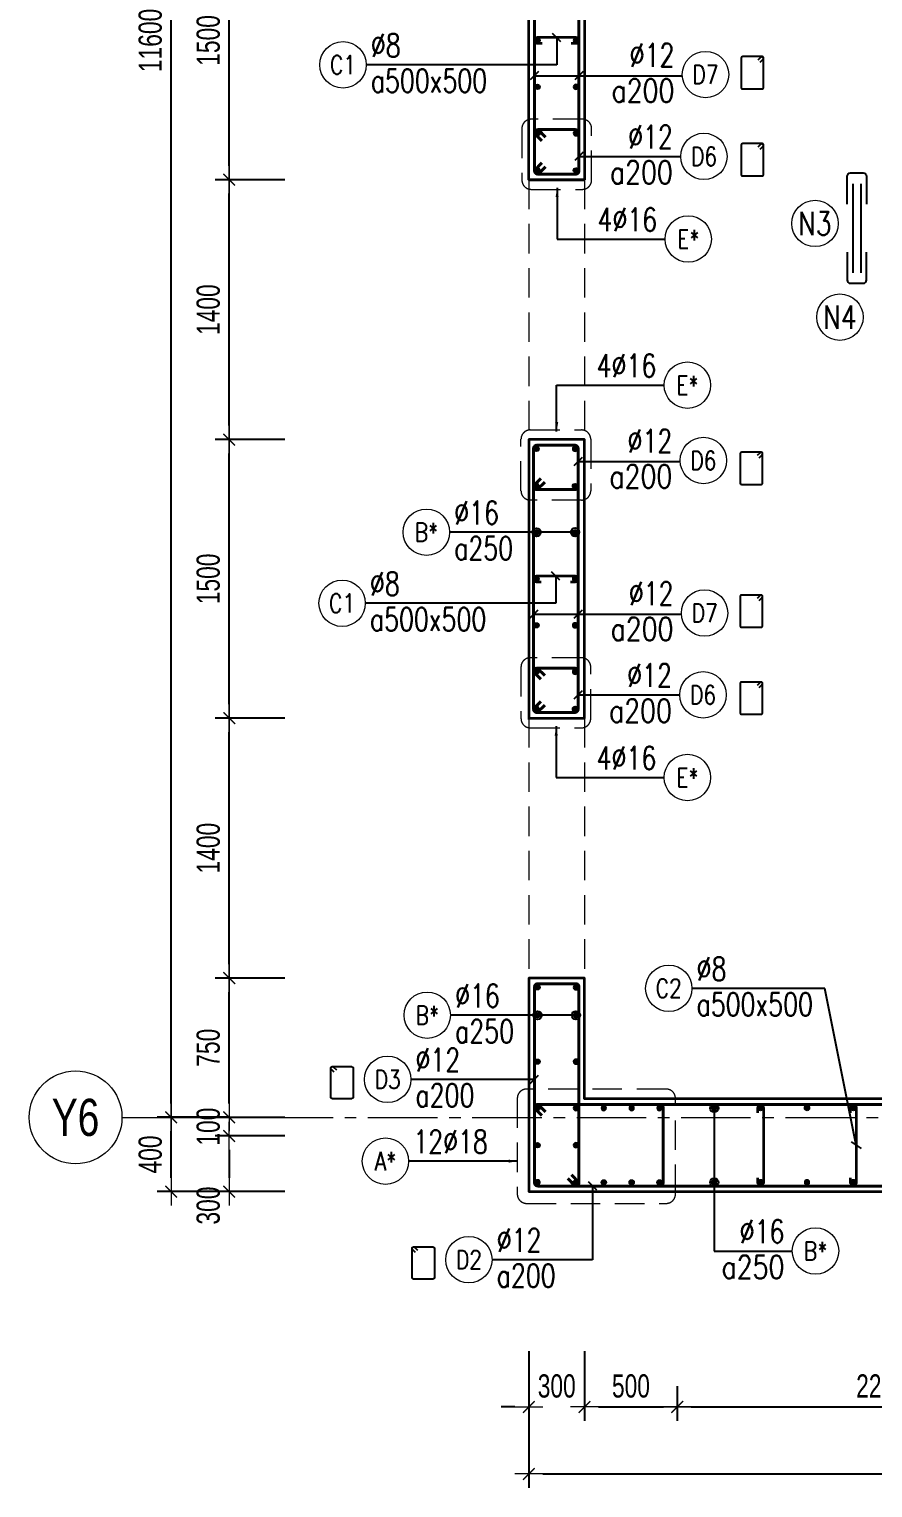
# Model space of a CAD drawing. Header units: millimetres. Extents: x 988833 to 1318015, y -9365 to 47591.
# Drawn here: x 1059302 to 1063848, y 31410 to 39266 of the extents above; entities that cross this region are included whole.
import ezdxf
from ezdxf.enums import TextEntityAlignment as Align

# ---------------------------------------------------------------- set-up
doc = ezdxf.new("R2010")
doc.units = ezdxf.units.MM
doc.header["$MEASUREMENT"] = 0
for name, pattern in [('HIDDEN', [9.525, 6.35, -3.175]), ('HIDDEN2', [4.7625, 3.175, -1.5875]), ('OF_Grid_1$0$CENTER2', [1.125, 0.75, -0.125, 0.125, -0.125])]:
    doc.linetypes.add(name, pattern=pattern)
doc.layers.get('0').update_dxf_attribs({"lineweight": 20})
doc.layers.get('Defpoints').update_dxf_attribs({"color": 151, "lineweight": 9})
doc.layers.add('Hidden', color=9, linetype='HIDDEN')
doc.layers.add('Ligature', color=1, linetype='Continuous')
for name, color, linetype, lineweight in [('KC-LEADER', 153, 'Continuous', 18), ('KC-THEP', 6, 'Continuous', 40), ('NDC_S_BEAM', 3, 'HIDDEN2', 20), ('NDC_S_DIM', 1, 'Continuous', 15), ('NDC_S_HIDDEN', 8, 'HIDDEN2', 13), ('NDC_S_LEADER', 1, 'Continuous', 15), ('NDC_S_REBAR', 4, 'Continuous', 35), ('NDC_S_STIRRUP', 4, 'Continuous', 40), ('NDC_S_VN TEXT', 7, 'Continuous', 20), ('NDC_S_WALL', 6, 'Continuous', 35), ('OF_Grid_1$0$NDC_S_AXIS', 5, 'OF_Grid_1$0$CENTER2', 13), ('OF_Grid_1$0$NDC_S_SYMBOL', 1, 'Continuous', 15), ('OF_Grid_1$0$NDC_S_TEXT SYMBOL', 7, 'Continuous', 20)]:
    doc.layers.add(name, color=color, linetype=linetype, lineweight=lineweight)
doc.styles.add('NDC_ARIAL', font='arial.ttf', dxfattribs={"width": 0.85})
doc.styles.add('NDC_DIM', font='', dxfattribs={"width": 0.75})
doc.styles.add('NDC_EN TXT', font='romans.shx', dxfattribs={"width": 0.8})
doc.styles.add('OF_Grid_1$0$NDC_ANNO', font='', dxfattribs={"width": 0.8})
doc.styles.get('NDC_DIM').set_extended_font_data('Dotum')
doc.styles.get('OF_Grid_1$0$NDC_ANNO').set_extended_font_data('Dotum')
doc.dimstyles.new('NDC_1-50', dxfattribs={"dimscale": 50, "dimtxt": 2.5, "dimasz": 1, "dimexe": 1.5, "dimexo": 0, "dimgap": 0.8, "dimtad": 1, "dimdec": 0, "dimdsep": 46, "dimtxsty": 'NDC_ARIAL', "dimblk": 'DIMMARK', "dimcen": 49999.938995, "dimdle": 1.5, "dimclrd": 1, "dimclre": 1, "dimclrt": 3, "dimadec": 0, "dimazin": 0, "dimtfac": 1, "dimtdec": 0, "dimtix": 1, "dimtmove": 2, "dimatfit": 3, "dimfxl": 1, "dimarcsym": 0})
doc.dimstyles.new('NDC_dim_30', dxfattribs={"dimscale": 30, "dimtxt": 2.5, "dimasz": 1.5, "dimexe": 1.5, "dimexo": 2.5, "dimgap": 1, "dimtad": 1, "dimdec": 0, "dimzin": 0, "dimdsep": 46, "dimtxsty": 'NDC_DIM', "dimblk": 'DIMMARK', "dimcen": 0.09, "dimdle": 1.2, "dimclrd": 1, "dimclre": 1, "dimclrt": 3, "dimadec": 0, "dimazin": 0, "dimtfac": 1, "dimtdec": 0, "dimtix": 1, "dimtofl": 0, "dimtmove": 0, "dimatfit": 3, "dimfxl": 6, "dimfxlon": 1, "dimtolj": 1, "dimtzin": 0, "dimarcsym": 0})
doc.dimstyles.new('NDC_dim_50', dxfattribs={"dimscale": 50, "dimtxt": 2.5, "dimasz": 1.5, "dimexe": 1.5, "dimexo": 2.5, "dimgap": 1, "dimtad": 1, "dimdec": 0, "dimzin": 0, "dimdsep": 46, "dimtxsty": 'NDC_DIM', "dimblk": 'DIMMARK', "dimcen": 0.09, "dimdle": 1.2, "dimclrd": 1, "dimclre": 1, "dimclrt": 3, "dimadec": 0, "dimazin": 0, "dimtfac": 1, "dimtdec": 0, "dimtix": 1, "dimtofl": 0, "dimtmove": 0, "dimatfit": 3, "dimfxl": 6, "dimfxlon": 1, "dimtolj": 1, "dimtzin": 0, "dimarcsym": 0})

# ---------------------------------------------------------------- blocks, each defined once
blk = doc.blocks.new('THEP')
at = {"layer": 'KC-LEADER', "color": 6}
blk.add_circle((0, 0), 14, dxfattribs=at)
at = {"layer": 'KC-THEP'}
for p, q in [((-14, 0), (14, 0)), ((9.9, 9.9), (-9.9, -9.9)), ((-9.9, 9.9), (9.9, -9.9)), ((0, 14), (0, -14))]:
    blk.add_line(p, q, dxfattribs=at)
blk = doc.blocks.new('DIMMARK')
at = {"layer": 'NDC_S_DIM', "color": 1}
blk.add_line((-1.5, 0), (1, 0), dxfattribs=at)
at = {"layer": 'NDC_S_DIM', "color": 2, "const_width": 0.1}
blk.add_lwpolyline([(-0.42, -0.42), (0.42, 0.42)], dxfattribs=at)
blk = doc.blocks.new('*U13')
blk.add_circle((-2.5, 0), 2.5)
at = {"layer": 'NDC_S_VN TEXT', "color": 3, "style": 'NDC_EN TXT', "width": 0.75}
blk.add_attdef('DK1', (0.5, 0.85), '', height=2.5, dxfattribs=at)
at = {"layer": 'NDC_S_VN TEXT', "color": 7, "style": 'NDC_EN TXT', "width": 0.8}
blk.add_attdef('SH2', text='', height=2, dxfattribs=at).set_placement((-2.5, 0), align=Align.MIDDLE)
blk = doc.blocks.new('*U11')
blk.add_circle((-2.5, 0), 2.5)
at = {"layer": 'NDC_S_VN TEXT', "color": 3, "style": 'NDC_EN TXT', "width": 0.75}
for tag, p in [('DK1', (0.5, 0.85)), ('KC1', (0.5, -2.97))]:
    blk.add_attdef(tag, p, '', height=2.5, dxfattribs=at)
at = {"layer": 'NDC_S_VN TEXT', "color": 7, "style": 'NDC_EN TXT', "width": 0.8}
blk.add_attdef('SH2', text='', height=2, dxfattribs=at).set_placement((-2.5, 0), align=Align.MIDDLE)
blk = doc.blocks.new('*U10')
blk.add_circle((2.5, 0), 2.5)
at = {"layer": 'NDC_S_VN TEXT', "color": 3, "style": 'NDC_EN TXT'}
for tag, width, p in [('DK2', 0.75, (-0.85, 0.85)), ('KC2', 0.8, (-0.85, -2.97))]:
    blk.add_attdef(tag, text='', height=2.5, dxfattribs=dict(at, width=width)).set_placement(p, align=Align.RIGHT)
at = {"layer": 'NDC_S_VN TEXT', "color": 7, "style": 'NDC_EN TXT', "width": 0.8}
blk.add_attdef('SH3', text='', height=2, dxfattribs=at).set_placement((2.5, 0), align=Align.MIDDLE)
blk = doc.blocks.new('A$C7BC65A55')
at = {"layer": 'Ligature'}
for p, q in [((-15.2, 372, 0), (-15.2, 38.5, 0)), ((15.2, 372, 0), (15.2, 38.5, 0))]:
    blk.add_line(p, q, dxfattribs=at)
for points in [[(-36.2, 296.5), (-36.2, 400.9, -0.414214), (-24, 413.1), (24, 413.1, -0.414214), (36.2, 400.9), (36.2, 296.5)], [(-36.2, 116.5), (-36.2, 12.2, 0.414214), (-24, 0), (24, 0, 0.414214), (36.2, 12.2), (36.2, 116.5)]]:
    blk.add_lwpolyline(points, format="xyb", dxfattribs=at)
blk = doc.blocks.new('*D354')
at = {"layer": 'Defpoints', "color": 0, "transparency": 16777216}
for p in [(1062294.5, 33505.6), (1061994.5, 33005.6), (1062294.5, 31845.7)]:
    blk.add_point(p, dxfattribs=at)
at = {"layer": 'NDC_S_DIM', "color": 1, "lineweight": -2, "transparency": 16777216}
for p, q in [((1061994.5, 32145.7), (1061994.5, 31770.7)), ((1062294.5, 32145.7), (1062294.5, 31770.7)), ((1061919.5, 31845.7), (1061844.5, 31845.7)), ((1062369.5, 31845.7), (1062444.5, 31845.7))]:
    blk.add_line(p, q, dxfattribs=at)
at = {"layer": 'NDC_S_DIM', "color": 1, "lineweight": -2, "transparency": 16777216, "xscale": 75, "yscale": 75, "zscale": 75}
blk.add_blockref('DIMMARK', (1061994.5, 31845.7), dxfattribs=at)
at = {"layer": 'NDC_S_DIM', "color": 1, "lineweight": -2, "transparency": 16777216, "xscale": 75, "yscale": 75, "zscale": 75, "rotation": 180}
blk.add_blockref('DIMMARK', (1062294.5, 31845.7), dxfattribs=at)
at = {"layer": 'NDC_S_DIM', "color": 3, "transparency": 16777216, "insert": (1062144.5, 31958.2), "char_height": 125, "attachment_point": 5, "style": 'NDC_DIM'}
blk.add_mtext('\\A1;300', dxfattribs=at)
blk = doc.blocks.new('*D355')
at = {"layer": 'Defpoints', "color": 0, "transparency": 16777216}
for p in [(1062294.5, 33505.6), (1062794.3, 32082.4), (1062794.3, 31845.7)]:
    blk.add_point(p, dxfattribs=at)
at = {"layer": 'NDC_S_DIM', "color": 1, "lineweight": -2, "transparency": 16777216}
for p, q in [((1062294.5, 32145.7), (1062294.5, 31770.7)), ((1062794.3, 31957.4), (1062794.3, 31770.7)), ((1062369.5, 31845.7), (1062719.3, 31845.7))]:
    blk.add_line(p, q, dxfattribs=at)
at = {"layer": 'NDC_S_DIM', "color": 1, "lineweight": -2, "transparency": 16777216, "xscale": 75, "yscale": 75, "zscale": 75, "rotation": 180}
blk.add_blockref('DIMMARK', (1062294.5, 31845.7), dxfattribs=at)
at = {"layer": 'NDC_S_DIM', "color": 1, "lineweight": -2, "transparency": 16777216, "xscale": 75, "yscale": 75, "zscale": 75}
blk.add_blockref('DIMMARK', (1062794.3, 31845.7), dxfattribs=at)
at = {"layer": 'NDC_S_DIM', "color": 3, "transparency": 16777216, "insert": (1062544.4, 31958.2), "char_height": 125, "attachment_point": 5, "style": 'NDC_DIM'}
blk.add_mtext('\\A1;500', dxfattribs=at)
blk = doc.blocks.new('*D356')
at = {"layer": 'Defpoints', "color": 0, "transparency": 16777216}
for p in [(1064994.5, 33505.6), (1062794.3, 32082.4), (1064994.5, 31845.7)]:
    blk.add_point(p, dxfattribs=at)
at = {"layer": 'NDC_S_DIM', "color": 1, "lineweight": -2, "transparency": 16777216}
for p, q in [((1064994.5, 32145.7), (1064994.5, 31770.7)), ((1062794.3, 31957.4), (1062794.3, 31770.7)), ((1062869.3, 31845.7), (1064919.5, 31845.7))]:
    blk.add_line(p, q, dxfattribs=at)
at = {"layer": 'NDC_S_DIM', "color": 1, "lineweight": -2, "transparency": 16777216, "xscale": 75, "yscale": 75, "zscale": 75, "rotation": 180}
blk.add_blockref('DIMMARK', (1062794.3, 31845.7), dxfattribs=at)
at = {"layer": 'NDC_S_DIM', "color": 1, "lineweight": -2, "transparency": 16777216, "xscale": 75, "yscale": 75, "zscale": 75}
blk.add_blockref('DIMMARK', (1064994.5, 31845.7), dxfattribs=at)
at = {"layer": 'NDC_S_DIM', "color": 3, "transparency": 16777216, "insert": (1063894.4, 31958.2), "char_height": 125, "attachment_point": 5, "style": 'NDC_DIM'}
blk.add_mtext('\\A1;2200', dxfattribs=at)
blk = doc.blocks.new('*D361')
at = {"layer": 'Defpoints', "color": 0, "transparency": 16777216}
for p in [(1061994.5, 33005.6), (1068294.5, 33005.6), (1068294.5, 31485.3)]:
    blk.add_point(p, dxfattribs=at)
at = {"layer": 'NDC_S_DIM', "color": 1, "lineweight": -2, "transparency": 16777216}
for p, q in [((1061994.5, 31785.3), (1061994.5, 31410.3)), ((1068294.5, 31785.3), (1068294.5, 31410.3)), ((1062069.5, 31485.3), (1068219.5, 31485.3))]:
    blk.add_line(p, q, dxfattribs=at)
at = {"layer": 'NDC_S_DIM', "color": 1, "lineweight": -2, "transparency": 16777216, "xscale": 75, "yscale": 75, "zscale": 75, "rotation": 180}
blk.add_blockref('DIMMARK', (1061994.5, 31485.3), dxfattribs=at)
at = {"layer": 'NDC_S_DIM', "color": 1, "lineweight": -2, "transparency": 16777216, "xscale": 75, "yscale": 75, "zscale": 75}
blk.add_blockref('DIMMARK', (1068294.5, 31485.3), dxfattribs=at)
at = {"layer": 'NDC_S_DIM', "color": 3, "transparency": 16777216, "insert": (1065144.5, 31597.9), "char_height": 125, "attachment_point": 5, "style": 'NDC_DIM'}
blk.add_mtext('\\A1;6300', dxfattribs=at)
blk = doc.blocks.new('*U9')
blk.add_circle((2.5, 0), 2.5)
at = {"layer": 'NDC_S_VN TEXT', "color": 3, "style": 'NDC_EN TXT', "width": 0.75}
blk.add_attdef('DK2', text='', height=2.5, dxfattribs=at).set_placement((-0.85, 0.85), align=Align.RIGHT)
at = {"layer": 'NDC_S_VN TEXT', "color": 7, "style": 'NDC_EN TXT', "width": 0.8}
blk.add_attdef('SH3', text='', height=2, dxfattribs=at).set_placement((2.5, 0), align=Align.MIDDLE)
blk = doc.blocks.new('*U55')
at = {"layer": 'OF_Grid_1$0$NDC_S_SYMBOL'}
blk.add_line((5, 0), (9, 0), dxfattribs=at)
blk.add_circle((0, 0), 5, dxfattribs=at)
at = {"layer": 'OF_Grid_1$0$NDC_S_TEXT SYMBOL', "color": 7, "style": 'OF_Grid_1$0$NDC_ANNO', "width": 0.8}
blk.add_attdef('GRID', text='', height=4, rotation=270, dxfattribs=at).set_placement((0, 0), align=Align.MIDDLE)
blk = doc.blocks.new('*D426')
at = {"layer": 'Defpoints', "color": 0, "ltscale": 200, "transparency": 16777216}
for p in [(1062733.1, 33405.6), (1060379.9, 33305.6), (1062294.5, 33305.6)]:
    blk.add_point(p, dxfattribs=at)
at = {"layer": 'NDC_S_DIM', "color": 1, "lineweight": -2, "ltscale": 200, "transparency": 16777216}
for p, q in [((1060379.9, 33480.6), (1060379.9, 33555.6)), ((1060679.9, 33405.6), (1060304.9, 33405.6)), ((1060679.9, 33305.6), (1060304.9, 33305.6)), ((1060379.9, 33230.6), (1060379.9, 33155.6))]:
    blk.add_line(p, q, dxfattribs=at)
at = {"layer": 'NDC_S_DIM', "color": 1, "lineweight": -2, "ltscale": 200, "transparency": 16777216, "xscale": 75, "yscale": 75, "zscale": 75}
for p, rotation in [((1060379.9, 33405.6), 270), ((1060379.9, 33305.6), 90)]:
    blk.add_blockref('DIMMARK', p, dxfattribs=dict(at, rotation=rotation))
at = {"layer": 'NDC_S_DIM', "color": 3, "ltscale": 200, "transparency": 16777216, "insert": (1060267.3, 33355.6), "char_height": 125, "attachment_point": 5, "rotation": 90, "style": 'NDC_DIM'}
blk.add_mtext('\\A1;100', dxfattribs=at)
blk = doc.blocks.new('*D427')
at = {"layer": 'Defpoints', "color": 0, "ltscale": 200, "transparency": 16777216}
for p in [(1062294.5, 33305.6), (1060379.9, 33005.6), (1062056.6, 33005.6)]:
    blk.add_point(p, dxfattribs=at)
at = {"layer": 'NDC_S_DIM', "color": 1, "lineweight": -2, "ltscale": 200, "transparency": 16777216}
for p, q in [((1060679.9, 33305.6), (1060304.9, 33305.6)), ((1060379.9, 33230.6), (1060379.9, 33080.6)), ((1060679.9, 33005.6), (1060304.9, 33005.6))]:
    blk.add_line(p, q, dxfattribs=at)
at = {"layer": 'NDC_S_DIM', "color": 1, "lineweight": -2, "ltscale": 200, "transparency": 16777216, "xscale": 75, "yscale": 75, "zscale": 75}
for p, rotation in [((1060379.9, 33305.6), 90), ((1060379.9, 33005.6), 270)]:
    blk.add_blockref('DIMMARK', p, dxfattribs=dict(at, rotation=rotation))
at = {"layer": 'NDC_S_DIM', "color": 3, "ltscale": 200, "transparency": 16777216, "insert": (1060267.3, 32930.6), "char_height": 125, "attachment_point": 5, "rotation": 90, "style": 'NDC_DIM'}
blk.add_mtext('\\A1;300', dxfattribs=at)
blk = doc.blocks.new('*D428')
at = {"layer": 'Defpoints', "color": 0, "ltscale": 200, "transparency": 16777216}
for p in [(1060067.3, 33405.9), (1062108.5, 33405.9), (1062076.8, 33005.6)]:
    blk.add_point(p, dxfattribs=at)
at = {"layer": 'NDC_S_DIM', "color": 1, "lineweight": -2, "ltscale": 200, "transparency": 16777216}
for p, q in [((1060367.3, 33405.9), (1059992.3, 33405.9)), ((1060067.3, 33080.6), (1060067.3, 33330.9)), ((1060367.3, 33005.6), (1059992.3, 33005.6))]:
    blk.add_line(p, q, dxfattribs=at)
at = {"layer": 'NDC_S_DIM', "color": 1, "lineweight": -2, "ltscale": 200, "transparency": 16777216, "xscale": 75, "yscale": 75, "zscale": 75}
for p, rotation in [((1060067.3, 33405.9), 90), ((1060067.3, 33005.6), 270)]:
    blk.add_blockref('DIMMARK', p, dxfattribs=dict(at, rotation=rotation))
at = {"layer": 'NDC_S_DIM', "color": 3, "ltscale": 200, "transparency": 16777216, "insert": (1059954.7, 33205.7), "char_height": 125, "attachment_point": 5, "rotation": 90, "style": 'NDC_DIM'}
blk.add_mtext('\\A1;400', dxfattribs=at)
blk = doc.blocks.new('*D429')
at = {"layer": 'Defpoints', "color": 0, "ltscale": 200, "transparency": 16777216}
for p in [(1060067.3, 45005.6), (1062108.4, 45005.6), (1062108.5, 33405.9)]:
    blk.add_point(p, dxfattribs=at)
at = {"layer": 'NDC_S_DIM', "color": 1, "lineweight": -2, "ltscale": 200, "transparency": 16777216}
for p, q in [((1060367.3, 45005.6), (1059992.3, 45005.6)), ((1060067.3, 33480.9), (1060067.3, 44930.6)), ((1060367.3, 33405.9), (1059992.3, 33405.9))]:
    blk.add_line(p, q, dxfattribs=at)
at = {"layer": 'NDC_S_DIM', "color": 1, "lineweight": -2, "ltscale": 200, "transparency": 16777216, "xscale": 75, "yscale": 75, "zscale": 75}
for p, rotation in [((1060067.3, 45005.6), 90), ((1060067.3, 33405.9), 270)]:
    blk.add_blockref('DIMMARK', p, dxfattribs=dict(at, rotation=rotation))
at = {"layer": 'NDC_S_DIM', "color": 3, "ltscale": 200, "transparency": 16777216, "insert": (1059954.7, 39205.7), "char_height": 125, "attachment_point": 5, "rotation": 90, "style": 'NDC_DIM'}
blk.add_mtext('\\A1;11600', dxfattribs=at)
blk = doc.blocks.new('*D437')
at = {"layer": 'Defpoints', "color": 0, "ltscale": 200, "transparency": 16777216}
for p in [(1060379.9, 34155.6), (1062294.5, 34155.6), (1062733.1, 33405.6)]:
    blk.add_point(p, dxfattribs=at)
at = {"layer": 'NDC_S_DIM', "color": 1, "lineweight": -2, "ltscale": 200, "transparency": 16777216}
for p, q in [((1060679.9, 34155.6), (1060304.9, 34155.6)), ((1060379.9, 33480.6), (1060379.9, 34080.6)), ((1060679.9, 33405.6), (1060304.9, 33405.6))]:
    blk.add_line(p, q, dxfattribs=at)
at = {"layer": 'NDC_S_DIM', "color": 1, "lineweight": -2, "ltscale": 200, "transparency": 16777216, "xscale": 75, "yscale": 75, "zscale": 75}
for p, rotation in [((1060379.9, 34155.6), 90), ((1060379.9, 33405.6), 270)]:
    blk.add_blockref('DIMMARK', p, dxfattribs=dict(at, rotation=rotation))
at = {"layer": 'NDC_S_DIM', "color": 3, "ltscale": 200, "transparency": 16777216, "insert": (1060267.3, 33780.6), "char_height": 125, "attachment_point": 5, "rotation": 90, "style": 'NDC_DIM'}
blk.add_mtext('\\A1;750', dxfattribs=at)
blk = doc.blocks.new('*D438')
at = {"layer": 'Defpoints', "color": 0, "ltscale": 200, "transparency": 16777216}
for p in [(1060379.9, 35555.6), (1062294.5, 35555.6), (1062294.5, 34155.6)]:
    blk.add_point(p, dxfattribs=at)
at = {"layer": 'NDC_S_DIM', "color": 1, "lineweight": -2, "ltscale": 200, "transparency": 16777216}
for p, q in [((1060679.9, 35555.6), (1060304.9, 35555.6)), ((1060379.9, 34230.6), (1060379.9, 35480.6)), ((1060679.9, 34155.6), (1060304.9, 34155.6))]:
    blk.add_line(p, q, dxfattribs=at)
at = {"layer": 'NDC_S_DIM', "color": 1, "lineweight": -2, "ltscale": 200, "transparency": 16777216, "xscale": 75, "yscale": 75, "zscale": 75}
for p, rotation in [((1060379.9, 35555.6), 90), ((1060379.9, 34155.6), 270)]:
    blk.add_blockref('DIMMARK', p, dxfattribs=dict(at, rotation=rotation))
at = {"layer": 'NDC_S_DIM', "color": 3, "ltscale": 200, "transparency": 16777216, "insert": (1060267.3, 34855.6), "char_height": 125, "attachment_point": 5, "rotation": 90, "style": 'NDC_DIM'}
blk.add_mtext('\\A1;1400', dxfattribs=at)
blk = doc.blocks.new('*D439')
at = {"layer": 'Defpoints', "color": 0, "ltscale": 200, "transparency": 16777216}
for p in [(1060379.9, 37055.9), (1062266.6, 37055.9), (1062294.5, 35555.6)]:
    blk.add_point(p, dxfattribs=at)
at = {"layer": 'NDC_S_DIM', "color": 1, "lineweight": -2, "ltscale": 200, "transparency": 16777216}
for p, q in [((1060679.9, 37055.9), (1060304.9, 37055.9)), ((1060379.9, 35630.6), (1060379.9, 36980.9)), ((1060679.9, 35555.6), (1060304.9, 35555.6))]:
    blk.add_line(p, q, dxfattribs=at)
at = {"layer": 'NDC_S_DIM', "color": 1, "lineweight": -2, "ltscale": 200, "transparency": 16777216, "xscale": 75, "yscale": 75, "zscale": 75}
for p, rotation in [((1060379.9, 37055.9), 90), ((1060379.9, 35555.6), 270)]:
    blk.add_blockref('DIMMARK', p, dxfattribs=dict(at, rotation=rotation))
at = {"layer": 'NDC_S_DIM', "color": 3, "ltscale": 200, "transparency": 16777216, "insert": (1060267.3, 36305.7), "char_height": 125, "attachment_point": 5, "rotation": 90, "style": 'NDC_DIM'}
blk.add_mtext('\\A1;1500', dxfattribs=at)
blk = doc.blocks.new('*D440')
at = {"layer": 'Defpoints', "color": 0, "ltscale": 200, "transparency": 16777216}
for p in [(1060379.9, 38455.6), (1062266.6, 38455.6), (1062266.6, 37055.9)]:
    blk.add_point(p, dxfattribs=at)
at = {"layer": 'NDC_S_DIM', "color": 1, "lineweight": -2, "ltscale": 200, "transparency": 16777216}
for p, q in [((1060679.9, 38455.6), (1060304.9, 38455.6)), ((1060379.9, 37130.9), (1060379.9, 38380.6)), ((1060679.9, 37055.9), (1060304.9, 37055.9))]:
    blk.add_line(p, q, dxfattribs=at)
at = {"layer": 'NDC_S_DIM', "color": 1, "lineweight": -2, "ltscale": 200, "transparency": 16777216, "xscale": 75, "yscale": 75, "zscale": 75}
for p, rotation in [((1060379.9, 38455.6), 90), ((1060379.9, 37055.9), 270)]:
    blk.add_blockref('DIMMARK', p, dxfattribs=dict(at, rotation=rotation))
at = {"layer": 'NDC_S_DIM', "color": 3, "ltscale": 200, "transparency": 16777216, "insert": (1060267.3, 37755.7), "char_height": 125, "attachment_point": 5, "rotation": 90, "style": 'NDC_DIM'}
blk.add_mtext('\\A1;1400', dxfattribs=at)
blk = doc.blocks.new('*D441')
at = {"layer": 'Defpoints', "color": 0, "ltscale": 200, "transparency": 16777216}
for p in [(1060379.9, 39955.6), (1062266.6, 39955.6), (1062266.6, 38455.6)]:
    blk.add_point(p, dxfattribs=at)
at = {"layer": 'NDC_S_DIM', "color": 1, "lineweight": -2, "ltscale": 200, "transparency": 16777216}
for p, q in [((1060679.9, 39955.6), (1060304.9, 39955.6)), ((1060379.9, 38530.6), (1060379.9, 39880.6)), ((1060679.9, 38455.6), (1060304.9, 38455.6))]:
    blk.add_line(p, q, dxfattribs=at)
at = {"layer": 'NDC_S_DIM', "color": 1, "lineweight": -2, "ltscale": 200, "transparency": 16777216, "xscale": 75, "yscale": 75, "zscale": 75}
for p, rotation in [((1060379.9, 39955.6), 90), ((1060379.9, 38455.6), 270)]:
    blk.add_blockref('DIMMARK', p, dxfattribs=dict(at, rotation=rotation))
at = {"layer": 'NDC_S_DIM', "color": 3, "ltscale": 200, "transparency": 16777216, "insert": (1060267.3, 39205.6), "char_height": 125, "attachment_point": 5, "rotation": 90, "style": 'NDC_DIM'}
blk.add_mtext('\\A1;1500', dxfattribs=at)

msp = doc.modelspace()

# ---------------------------------------------------------------- linework, layer by layer
for centre in [(1063536.2, 38220), (1063670.6, 37715)]:
    msp.add_circle(centre, 125)
at = {"layer": 'Ligature'}
for points in [[(1063240.5, 39088.7), (1063256.4, 39104.6, 0.668179), (1063250.7, 39118.6), (1063146, 39118.6, 0.414214), (1063137.9, 39110.4), (1063137.9, 38953.3, 0.414214), (1063146, 38945.1), (1063250.7, 38945.1, 0.414214), (1063258.8, 38953.3), (1063258.8, 39110.4, 0.668179), (1063244.9, 39116.2), (1063228.9, 39100.2)], [(1063240.5, 38620.1), (1063256.4, 38636.1, 0.668179), (1063250.7, 38650), (1063146, 38650, 0.414214), (1063137.9, 38641.8), (1063137.9, 38484.7, 0.414214), (1063146, 38476.6), (1063250.7, 38476.6, 0.414214), (1063258.8, 38484.7), (1063258.8, 38641.8, 0.668179), (1063244.9, 38647.6), (1063228.9, 38631.6)], [(1063235.6, 36957.8), (1063251.6, 36973.8, 0.668179), (1063245.8, 36987.7), (1063141.2, 36987.7, 0.414214), (1063133, 36979.6), (1063133, 36822.5, 0.414214), (1063141.2, 36814.3), (1063245.8, 36814.3, 0.414214), (1063254, 36822.5), (1063254, 36979.6, 0.668179), (1063240.1, 36985.3), (1063224.1, 36969.4)], [(1063235.6, 36188.7), (1063251.6, 36204.6, 0.668179), (1063245.8, 36218.6), (1063141.2, 36218.6, 0.414214), (1063133, 36210.4), (1063133, 36053.3, 0.414214), (1063141.2, 36045.1), (1063245.8, 36045.1, 0.414214), (1063254, 36053.3), (1063254, 36210.4, 0.668179), (1063240, 36216.2), (1063224.1, 36200.2)], [(1063235.6, 35720.1), (1063251.6, 35736.1, 0.668179), (1063245.8, 35750), (1063141.2, 35750, 0.414214), (1063133, 35741.8), (1063133, 35584.7, 0.414214), (1063141.2, 35576.6), (1063245.8, 35576.6, 0.414214), (1063254, 35584.7), (1063254, 35741.8, 0.668179), (1063240, 35747.6), (1063224.1, 35731.6)], [(1060945.6, 33649.2), (1060929.6, 33665.2, -0.668179), (1060935.4, 33679.1), (1061040, 33679.1, -0.414214), (1061048.2, 33671), (1061048.2, 33513.9, -0.414214), (1061040, 33505.7), (1060935.4, 33505.7, -0.414214), (1060927.3, 33513.9), (1060927.3, 33671, -0.668179), (1060941.2, 33676.7), (1060957.2, 33660.8)], [(1061383.4, 32678.1), (1061367.5, 32694, -0.668179), (1061373.2, 32708), (1061477.9, 32708, -0.414214), (1061486, 32699.8), (1061486, 32542.7, -0.414214), (1061477.9, 32534.5), (1061373.2, 32534.5, -0.414214), (1061365.1, 32542.7), (1061365.1, 32699.8, -0.668179), (1061379, 32705.6), (1061395, 32689.6)]]:
    msp.add_lwpolyline(points, format="xyb", dxfattribs=at)
at = {"layer": 'NDC_S_BEAM', "ltscale": 50}
for p, q in [((1061994.5, 38455.6), (1061994.5, 37055.6)), ((1062294.5, 38455.6), (1062294.5, 37055.6)), ((1061994.5, 35555.6), (1061994.5, 34155.6)), ((1062294.5, 35555.6), (1062294.5, 34155.6))]:
    msp.add_line(p, q, dxfattribs=at)
at = {"layer": 'NDC_S_HIDDEN', "ltscale": 50}
for points in [[(1062006.8, 38403.6), (1062282.7, 38403.6, 0.414214), (1062332.7, 38453.6), (1062332.7, 38731.1, 0.414214), (1062282.7, 38781.1), (1062006.8, 38781.1, 0.414214), (1061956.8, 38731.1), (1061956.8, 38453.6, 0.414214)], [(1062002, 37107.7), (1062277.8, 37107.7, -0.414214), (1062327.8, 37057.7), (1062327.8, 36780.1, -0.414214), (1062277.8, 36730.1), (1062002, 36730.1, -0.414214), (1061952, 36780.1), (1061952, 37057.7, -0.414214)], [(1062002, 35503.6), (1062277.8, 35503.6, 0.414214), (1062327.8, 35553.6), (1062327.8, 35831.1, 0.414214), (1062277.8, 35881.1), (1062002, 35881.1, 0.414214), (1061952, 35831.1), (1061952, 35553.6, 0.414214)], [(1061982.1, 32942.2), (1062734.3, 32942.2, 0.414214), (1062784.3, 32992.2), (1062784.3, 33508, 0.414214), (1062734.3, 33558), (1061982.1, 33558, 0.414214), (1061932.1, 33508), (1061932.1, 32992.2, 0.414214)]]:
    msp.add_lwpolyline(points, format="xyb", close=True, dxfattribs=at)
at = {"layer": 'NDC_S_REBAR'}
for points in [[(1062223, 39190.6), (1062248, 39190.6, 1), (1062248, 39220.6), (1062041, 39220.6, 1), (1062041, 39190.6), (1062066, 39190.6)], [(1062218.1, 36290.6), (1062243.1, 36290.6, 1), (1062243.1, 36320.6), (1062036.1, 36320.6, 1), (1062036.1, 36290.6), (1062061.1, 36290.6)], [(1063228.3, 33430.6), (1063228.3, 33455.6, -1), (1063258.3, 33455.6), (1063258.3, 33055.6, -1), (1063228.3, 33055.6), (1063228.3, 33080.6)], [(1063728.3, 33430.6), (1063728.3, 33455.6, -1), (1063758.3, 33455.6), (1063758.3, 33055.6, -1), (1063728.3, 33055.6), (1063728.3, 33080.6)]]:
    msp.add_lwpolyline(points, format="xyb", dxfattribs=at)
at = {"layer": 'NDC_S_STIRRUP'}
for points in [[(1062064.5, 38545.6), (1062024.5, 38505.6, 0.414214), (1062044.5, 38485.6), (1062244.5, 38485.6, 0.414214), (1062264.5, 38505.6), (1062264.5, 39905.6, 0.414214), (1062244.5, 39925.6), (1062044.5, 39925.6, 0.414214), (1062024.5, 39905.6), (1062024.5, 38505.6, 0.414214), (1062044.5, 38485.6), (1062084.5, 38525.6)], [(1062064.5, 38665.1), (1062024.5, 38705.1, -0.414214), (1062044.5, 38725.1), (1062244.5, 38725.1, -0.414214), (1062264.5, 38705.1), (1062264.5, 38505.6, -0.414214), (1062244.5, 38485.6), (1062044.5, 38485.6, -0.414214), (1062024.5, 38505.6), (1062024.5, 38705.1, -0.414214), (1062044.5, 38725.1), (1062084.5, 38685.1)], [(1062059.6, 35645.6), (1062019.6, 35605.6, 0.414214), (1062039.6, 35585.6), (1062239.6, 35585.6, 0.414214), (1062259.6, 35605.6), (1062259.6, 37005.6, 0.414214), (1062239.6, 37025.6), (1062039.6, 37025.6, 0.414214), (1062019.6, 37005.6), (1062019.6, 35605.6, 0.414214), (1062039.6, 35585.6), (1062079.6, 35625.6)], [(1062059.6, 36846.2), (1062019.6, 36806.2, 0.414214), (1062039.6, 36786.2), (1062239.6, 36786.2, 0.414214), (1062259.6, 36806.2), (1062259.6, 37005.6, 0.414214), (1062239.6, 37025.6), (1062039.6, 37025.6, 0.414214), (1062019.6, 37005.6), (1062019.6, 36806.2, 0.414214), (1062039.6, 36786.2), (1062079.6, 36826.2)], [(1062059.6, 35765.1), (1062019.6, 35805.1, -0.414214), (1062039.6, 35825.1), (1062239.6, 35825.1, -0.414214), (1062259.6, 35805.1), (1062259.6, 35605.6, -0.414214), (1062239.6, 35585.6), (1062039.6, 35585.6, -0.414214), (1062019.6, 35605.6), (1062019.6, 35805.1, -0.414214), (1062039.6, 35825.1), (1062079.6, 35785.1)], [(1062224.5, 33095.6), (1062264.5, 33055.6, -0.414214), (1062244.5, 33035.6), (1062044.5, 33035.6, -0.414214), (1062024.5, 33055.6), (1062024.5, 34105.6, -0.414214), (1062044.5, 34125.6), (1062244.5, 34125.6, -0.414214), (1062264.5, 34105.6), (1062264.5, 33055.6, -0.414214), (1062244.5, 33035.6), (1062204.5, 33075.6)], [(1068204.5, 33435.6), (1068244.5, 33475.6, -0.414214), (1068264.5, 33455.6), (1068264.5, 33055.6, -0.414214), (1068244.5, 33035.6), (1062044.5, 33035.6, -0.414214), (1062024.5, 33055.6), (1062024.5, 33455.6, -0.414214), (1062044.5, 33475.6), (1068244.5, 33475.6, -0.414214), (1068264.5, 33455.6), (1068224.5, 33415.6)], [(1062084.5, 33435.6), (1062044.5, 33475.6, 0.414214), (1062024.5, 33455.6), (1062024.5, 33055.6, 0.414214), (1062044.5, 33035.6), (1062698, 33035.6, 0.414214), (1062718, 33055.6), (1062718, 33455.6, 0.414214), (1062698, 33475.6), (1062044.5, 33475.6, 0.414214), (1062024.5, 33455.6), (1062064.5, 33415.6)]]:
    msp.add_lwpolyline(points, format="xyb", dxfattribs=at)
at = {"layer": 'NDC_S_WALL'}
for p, q in [((1061994.5, 38455.6), (1062294.5, 38455.6)), ((1061989.6, 35555.6), (1062289.6, 35555.6))]:
    msp.add_line(p, q, dxfattribs=at)
for points in [[(1062294.5, 44255.6), (1062294.5, 44905.6), (1064994.5, 44905.6), (1064994.5, 33505.6), (1062294.5, 33505.6), (1062294.5, 34155.6), (1061994.5, 34155.6), (1061994.5, 33005.6), (1068294.5, 33005.6), (1068294.5, 33005.6), (1068294.5, 34155.6), (1067994.5, 34155.6), (1067994.5, 33505.6), (1067994.5, 33505.6), (1065294.5, 33505.6), (1065294.5, 44905.6), (1067994.5, 44905.6), (1067994.5, 44905.6), (1067994.5, 44255.6), (1068294.5, 44255.6), (1068294.5, 45405.6), (1068294.5, 45405.6), (1061994.5, 45405.6), (1061994.5, 44255.6)], [(1062294.5, 38455.6), (1061994.5, 38455.6), (1061994.5, 39955.6), (1062294.5, 39955.6), (1062294.5, 38455.6)], [(1061994.5, 35555.6), (1062294.5, 35555.6), (1062294.5, 37055.6), (1061994.5, 37055.6), (1061994.5, 35555.6)]]:
    msp.add_lwpolyline(points, dxfattribs=at)
at = {"layer": 'OF_Grid_1$0$NDC_S_AXIS', "ltscale": 500}
msp.add_line((1060002, 33405.6), (1070023.4, 33405.6), dxfattribs=at)

# ---------------------------------------------------------------- block references
at = {"layer": 'Hidden', "xscale": 1.44, "yscale": 1.44, "zscale": 1.44}
msp.add_blockref('A$C7BC65A55', (1063761.3, 37897.7, 0), dxfattribs=at)
at = {"layer": 'KC-THEP'}
for p, rotation in [((1062041, 39205.6), 189.6685644363809), ((1062041, 38955.6), 189.6685644363809), ((1062041, 38705.6), 189.6685644363809), ((1062248, 38505.6), 9.668564436380946), ((1062036.1, 37005.6), 189.6685644363809), ((1062243.1, 36805.6), 9.668564436380926), ((1062036.1, 36555.6), 189.6685644363809), ((1062036.1, 36305.6), 189.6685644363809), ((1062036.1, 36055.6), 189.6685644363809), ((1062036.1, 35805.6), 189.6685644363809), ((1062243.1, 35605.6), 9.668564436380946), ((1062041, 34105.6), 189.6685644363809), ((1062041, 33955.6), 189.6685644363809), ((1062041, 33705.6), 189.6685644363809), ((1062041, 33455.6), 189.6685644363809), ((1062993.3, 33455.6), 189.6685644363809), ((1063243.3, 33455.6), 189.6685644363809), ((1063493.3, 33455.6), 189.6685644363809), ((1063743.3, 33455.6), 189.6685644363809), ((1062041, 33255.5), 189.6685644363809), ((1062248, 33055.6), 9.66856443638095), ((1062398, 33055.6), 9.66856443638095), ((1062548, 33055.6), 9.66856443638095), ((1062698, 33055.6), 9.66856443638095)]:
    msp.add_blockref('THEP', p, dxfattribs=dict(at, rotation=rotation))
at = {"layer": 'KC-THEP', "xscale": -1}
for p, rotation in [((1062248, 39205.6), 170.331435563619), ((1062248, 38955.6), 170.331435563619), ((1062248, 38705.6), 170.331435563619), ((1062041, 38505.6), 350.3314355636191), ((1062243.1, 37005.6), 170.331435563619), ((1062036.1, 36805.6), 350.3314355636191), ((1062243.1, 36555.6), 170.331435563619), ((1062243.1, 36305.6), 170.331435563619), ((1062243.1, 36055.6), 170.331435563619), ((1062243.1, 35805.6), 170.331435563619), ((1062036.1, 35605.6), 350.3314355636191), ((1062248, 34105.6), 170.331435563619), ((1062248, 33955.6), 170.331435563619), ((1062248, 33705.6), 170.331435563619), ((1062248, 33455.6), 170.331435563619), ((1062398, 33455.6), 170.331435563619), ((1062548, 33455.6), 170.331435563619), ((1062698, 33455.6), 170.331435563619), ((1062248, 33255.5), 170.331435563619), ((1062041, 33055.6), 350.3314355636191), ((1062993.3, 33055.6), 350.3314355636191), ((1063243.3, 33055.6), 350.3314355636191), ((1063493.3, 33055.6), 350.3314355636191), ((1063743.3, 33055.6), 350.3314355636191)]:
    msp.add_blockref('THEP', p, dxfattribs=dict(at, rotation=rotation))
at = {"layer": 'NDC_S_VN TEXT', "xscale": 50, "yscale": 50, "zscale": 50}
for name, p, values in [('*U11', (1061118, 39074.3), {'SH2': 'C1', 'DK1': '%%c8', 'KC1': 'a500x500'}), ('*U10', (1062821.1, 39021.8), {'SH3': 'D7', 'DK2': '%%c12', 'KC2': 'a200'}), ('*U10', (1062812.7, 38581.1), {'SH3': 'D6', 'DK2': '%%c12', 'KC2': 'a200'}), ('*U9', (1062728.3, 38136.1), {'SH3': 'E*', 'DK2': '4%%c16'}), ('*U9', (1062723.5, 37349.2), {'SH3': 'E*', 'DK2': '4%%c16'}), ('*U10', (1062809.8, 36943.5), {'SH3': 'D6', 'DK2': '%%c12', 'KC2': 'a200'}), ('*U11', (1061567.2, 36556.9), {'SH2': 'B*', 'DK1': '%%C16', 'KC1': 'a250'}), ('*U11', (1061113.2, 36174.3), {'SH2': 'C1', 'DK1': '%%c8', 'KC1': 'a500x500'}), ('*U10', (1062816.3, 36121.8), {'SH3': 'D7', 'DK2': '%%c12', 'KC2': 'a200'}), ('*U10', (1062807.9, 35681.1), {'SH3': 'D6', 'DK2': '%%c12', 'KC2': 'a200'}), ('*U9', (1062723.5, 35236.1), {'SH3': 'E*', 'DK2': '4%%c16'}), ('*U11', (1062873.4, 34100.4), {'SH2': 'C2', 'DK1': '%%c8', 'KC1': 'a500x500'}), ('*U11', (1061572, 33955.6), {'SH2': 'B*', 'DK1': '%%C16', 'KC1': 'a250'}), ('*U11', (1061358.5, 33610.2), {'SH2': 'D3', 'DK1': '%%C12', 'KC1': 'a200'}), ('*U13', (1061346.7, 33169.8), {'SH2': 'A*', 'DK1': '12%%C18'}), ('*U10', (1063413.9, 32685.9), {'SH3': 'B*', 'DK2': '%%C16', 'KC2': 'a250'}), ('*U11', (1061796.3, 32639.1), {'SH2': 'D2', 'DK1': '%%C12', 'KC1': 'a200'})]:
    msp.add_blockref(name, p, dxfattribs=at).add_auto_attribs(values)
at = {"layer": 'OF_Grid_1$0$NDC_S_AXIS'}
ref = msp.add_blockref('*U55', (1059552, 33405.6), dxfattribs=dict(at, xscale=50, yscale=50, zscale=50))
ref.add_attrib('GRID', 'Y6', dxfattribs={"layer": 'OF_Grid_1$0$NDC_S_TEXT SYMBOL', "color": 7, "height": 200, "style": 'OF_Grid_1$0$NDC_ANNO', "width": 0.8}).set_placement((1059552, 33405.6), align=Align.MIDDLE)

# ---------------------------------------------------------------- texts
at = {"layer": 'NDC_S_VN TEXT', "color": 7, "style": 'NDC_EN TXT', "width": 0.8}
for tag, p in [('N3', (1063536.2, 38220)), ('N4', (1063670.6, 37715))]:
    msp.add_attdef(tag, text='3', height=125, dxfattribs=at).set_placement(p, align=Align.MIDDLE)

# ---------------------------------------------------------------- dimensions: what is measured, and where the dimension line sits
at = {"layer": 'NDC_S_DIM', "ltscale": 200}
for base, p1, p2, picture, middle in [((1060067.3, 45005.6), (1062108.5, 33405.9), (1062108.4, 45005.6), '*D429', (1059954.7, 39205.7)), ((1060379.9, 39955.6), (1062266.6, 38455.6), (1062266.6, 39955.6), '*D441', (1060267.3, 39205.6)), ((1060379.9, 38455.6), (1062266.6, 37055.9), (1062266.6, 38455.6), '*D440', (1060267.3, 37755.7)), ((1060379.9, 37055.9), (1062294.5, 35555.6), (1062266.6, 37055.9), '*D439', (1060267.3, 36305.7)), ((1060379.9, 35555.6), (1062294.5, 34155.6), (1062294.5, 35555.6), '*D438', (1060267.3, 34855.6)), ((1060379.9, 34155.6), (1062733.1, 33405.6), (1062294.5, 34155.6), '*D437', (1060267.3, 33780.6)), ((1060379.9, 33305.6), (1062733.1, 33405.6), (1062294.5, 33305.6), '*D426', (1060267.3, 33355.6))]:
    dim = msp.add_linear_dim(base=base, p1=p1, p2=p2, angle=90, dimstyle='NDC_dim_50', override={"dimtmove": 1}, dxfattribs=at)
    dim.commit()
    dim.dimension.update_dxf_attribs({"geometry": picture, "text_midpoint": middle})
dim = msp.add_linear_dim(base=(1060067.3, 33405.9), p1=(1062076.8, 33005.6), p2=(1062108.5, 33405.9), angle=90, dimstyle='NDC_dim_50', dxfattribs=at)
dim.commit()
dim.dimension.update_dxf_attribs({"geometry": '*D428', "text_midpoint": (1059954.7, 33205.7)})
at = {"layer": 'NDC_S_DIM'}
for base, p2, picture, middle in [((1062294.5, 31845.7), (1062294.5, 33505.6), '*D354', (1062144.5, 31958.2)), ((1068294.5, 31485.3), (1068294.5, 33005.6), '*D361', (1065144.5, 31597.9))]:
    dim = msp.add_linear_dim(base=base, p1=(1061994.5, 33005.6), p2=p2, dimstyle='NDC_dim_50', dxfattribs=at)
    dim.commit()
    dim.dimension.update_dxf_attribs({"geometry": picture, "text_midpoint": middle})
for base, p1, p2, picture, middle in [((1062794.3, 31845.7), (1062294.5, 33505.6), (1062794.3, 32082.4), '*D355', (1062544.4, 31958.2)), ((1064994.5, 31845.7), (1062794.3, 32082.4), (1064994.5, 33505.6), '*D356', (1063894.4, 31958.2))]:
    dim = msp.add_linear_dim(base=base, p1=p1, p2=p2, dimstyle='NDC_dim_50', override={"dimtmove": 1}, dxfattribs=at)
    dim.commit()
    dim.dimension.update_dxf_attribs({"geometry": picture, "text_midpoint": middle})
at = {"layer": 'NDC_S_DIM', "ltscale": 200}
dim = msp.add_linear_dim(base=(1060379.9, 33005.6), p1=(1062294.5, 33305.6), p2=(1062056.6, 33005.6), angle=90, dimstyle='NDC_dim_50', override={"dimtmove": 1}, dxfattribs=at)
dim.commit()
dim.dimension.update_dxf_attribs({"geometry": '*D427', "text_midpoint": (1060379.9, 32930.6), "dimtype": 160})

# ---------------------------------------------------------------- leaders
at = {"layer": 'NDC_S_LEADER'}
for points, dimstyle, override in [([(1062144.5, 39220.6), (1062144.5, 39074.6), (1061118, 39074.4)], 'NDC_dim_30', {"dimtad": 0, "dimldrblk": 'Oblique'}), ([(1062024.5, 39015.5), (1062821.3, 39015.5)], 'NDC_dim_30', {"dimtad": 0, "dimldrblk": 'Oblique'}), ([(1062264.5, 39015.5), (1062821.3, 39015.5)], 'NDC_dim_30', {"dimtad": 0, "dimldrblk": 'Oblique'}), ([(1062264.4, 38581.1), (1062814.8, 38581.1)], 'NDC_dim_30', {"dimtad": 0, "dimldrblk": 'Oblique'}), ([(1062146.6, 38412.1), (1062146.6, 38136.1), (1062728.2, 38136.1)], 'NDC_1-50', {"dimgap": 0.8, "dimtad": 0}), ([(1062144.2, 37100.3), (1062144.2, 37349.2), (1062725.7, 37349.2)], 'NDC_1-50', {"dimgap": 0.8, "dimtad": 0}), ([(1062259.6, 36937.2), (1062810, 36937.2)], 'NDC_dim_30', {"dimtad": 0, "dimldrblk": 'Oblique'}), ([(1062243.4, 36557.3), (1061567.2, 36556.9)], 'NDC_dim_30', {"dimtad": 0, "dimldrblk": 'Origin'}), ([(1062035.9, 36557.1), (1061567.2, 36556.9)], 'NDC_dim_30', {"dimtad": 0, "dimldrblk": 'Origin'}), ([(1062139.6, 36320.6), (1062139.6, 36174.6), (1061113.2, 36174.4)], 'NDC_dim_30', {"dimtad": 0, "dimldrblk": 'Oblique'}), ([(1062019.6, 36115.5), (1062816.4, 36115.5)], 'NDC_dim_30', {"dimtad": 0, "dimldrblk": 'Oblique'}), ([(1062259.6, 36115.5), (1062816.4, 36115.5)], 'NDC_dim_30', {"dimtad": 0, "dimldrblk": 'Oblique'}), ([(1062259.6, 35681.1), (1062809.9, 35681.1)], 'NDC_dim_30', {"dimtad": 0, "dimldrblk": 'Oblique'}), ([(1062141.7, 35512.1), (1062141.7, 35236.1), (1062723.3, 35236.1)], 'NDC_1-50', {"dimgap": 0.8, "dimtad": 0}), ([(1063758.3, 33255.6), (1063588.8, 34100.4), (1062873.4, 34100.4)], 'NDC_dim_30', {"dimtad": 0, "dimldrblk": 'Oblique'}), ([(1062248, 33955.6), (1061572, 33955.6)], 'NDC_dim_30', {"dimtad": 0, "dimldrblk": 'Origin'}), ([(1062041, 33955.6), (1061572, 33955.6)], 'NDC_dim_30', {"dimtad": 0, "dimldrblk": 'Origin'}), ([(1062024.5, 33610.2), (1061356.5, 33610.2)], 'NDC_dim_30', {"dimtad": 0, "dimldrblk": 'Oblique'}), ([(1062993.3, 33455.6), (1062993.3, 32685.7), (1063413.9, 32685.7)], 'NDC_dim_30', {"dimgap": 1, "dimtad": 0, "dimldrblk": 'Origin'}), ([(1062993.3, 33055.6), (1062993.3, 32685.7), (1063413.9, 32685.7)], 'NDC_dim_30', {"dimgap": 1, "dimtad": 0, "dimldrblk": 'Origin'}), ([(1062337.9, 33035.6), (1062337.9, 32639.1), (1061796.3, 32639.1)], 'NDC_dim_30', {"dimgap": 1, "dimtad": 0, "dimldrblk": 'Oblique'})]:
    msp.add_leader(points, dimstyle=dimstyle, override=override, dxfattribs=at)
msp.add_leader([(1061934.9, 33169.8), (1061346.7, 33169.8)], dimstyle='NDC_1-50', dxfattribs=at)

doc.saveas('drawing.dxf')
